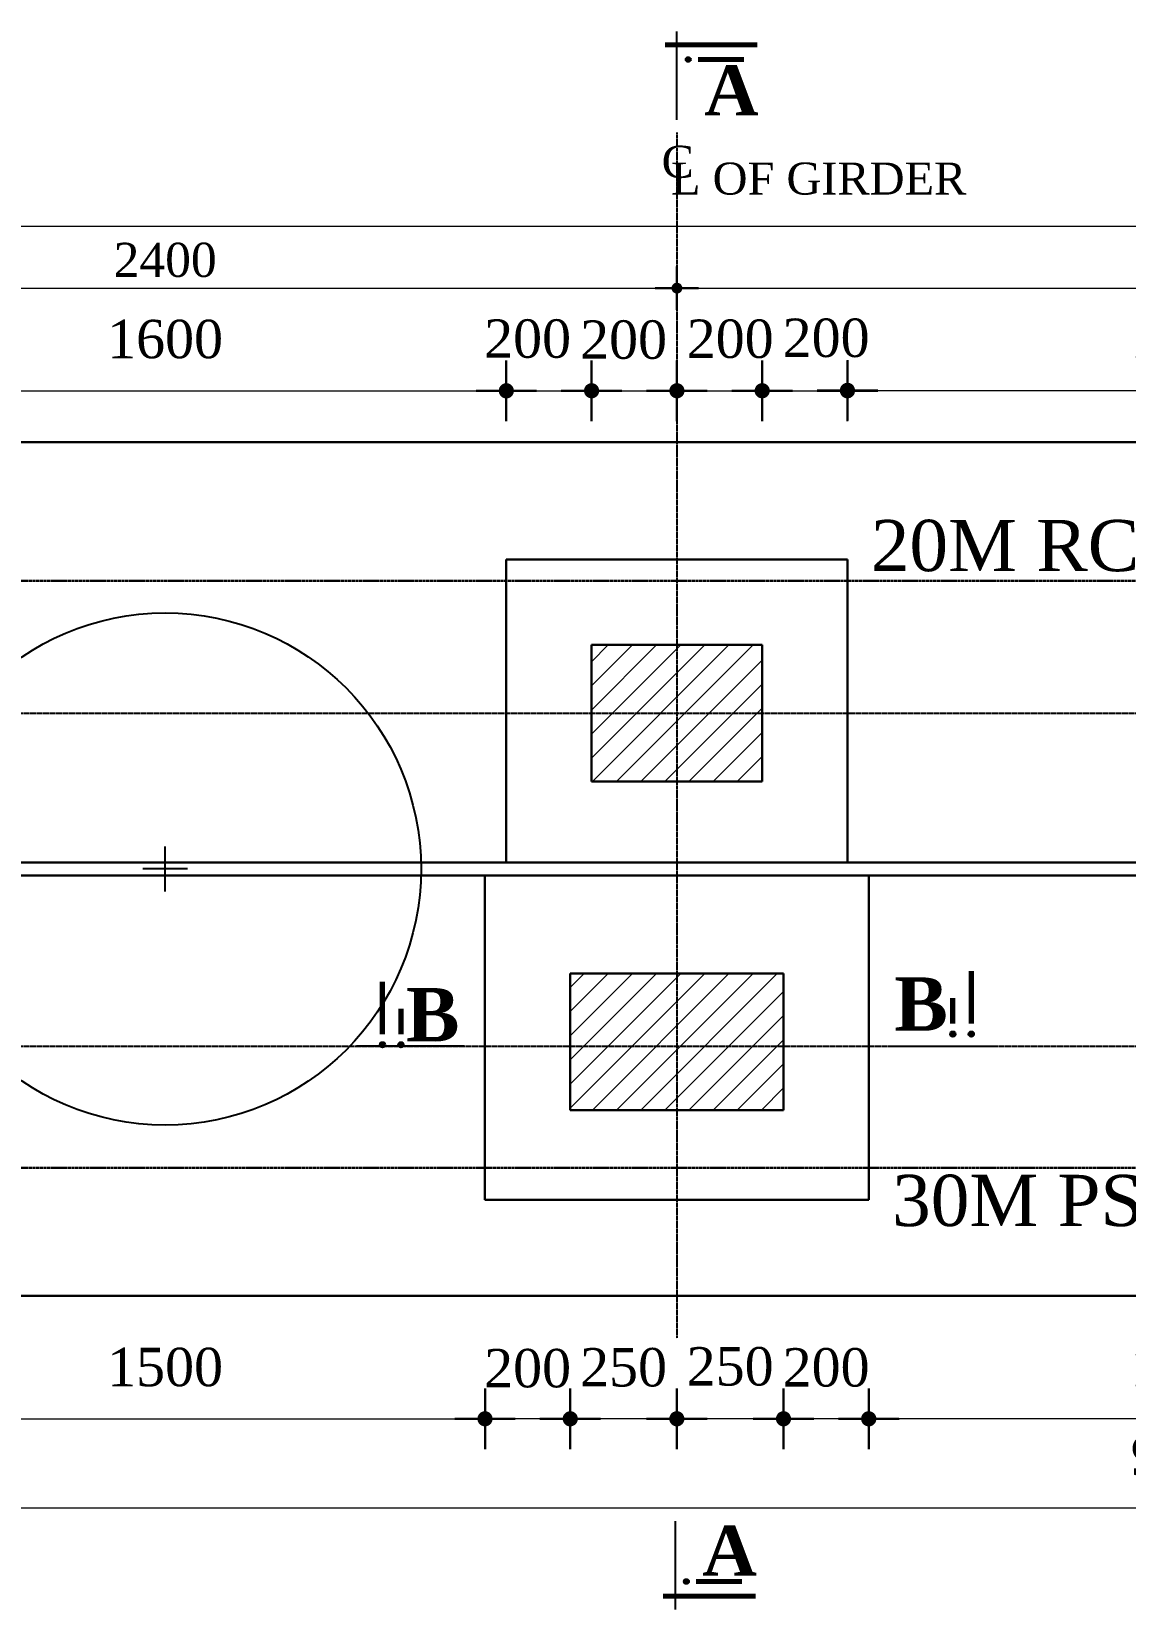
# Model space of a CAD drawing. Header units: millimetres. Extents: x -29779 to 80452, y -13100 to 39577.
# Drawn here: x 4009 to 6574, y 5073 to 8771 of the extents above; entities that cross this region are included whole.
import ezdxf

# ---------------------------------------------------------------- set-up
doc = ezdxf.new("R2010")
doc.units = ezdxf.units.MM
doc.header["$LTSCALE"] = 3
doc.linetypes.add('CENTER', pattern=[50.8, 31.75, -6.35, 6.35, -6.35])
doc.linetypes.add('HIDDEN', pattern=[9.525, 6.35, -3.175])
for name, color, linetype in [('Center Line', 34, 'Continuous'), ('dim', 4, 'Continuous'), ('Pile', 11, 'Continuous'), ('Text', 7, 'Continuous')]:
    doc.layers.add(name, color=color, linetype=linetype)
for name, color, linetype, lineweight in [('Dimision', 4, 'Continuous', 13), ('hatch', 253, 'Continuous', 13), ('Pire Line', 11, 'Continuous', 30)]:
    doc.layers.add(name, color=color, linetype=linetype, lineweight=lineweight)
doc.styles.get("Standard").update_dxf_attribs({"font": 'times.ttf'})
doc.dimstyles.new('Copy of ISO-90', dxfattribs={"dimtxt": 90, "dimasz": 0.7, "dimexe": 1, "dimexo": 60, "dimgap": 75, "dimtad": 1, "dimdec": 0, "dimlfac": -1, "dimzin": 1, "dimdsep": 46, "dimtxsty": 'Standard', "dimblk": 'DIM', "dimcen": 60, "dimclrd": 256, "dimclre": 256, "dimclrt": 256, "dimadec": 0, "dimazin": 0, "dimtfac": 1, "dimtdec": 0, "dimtix": 1, "dimtofl": 0, "dimtmove": 0, "dimatfit": 3, "dimldrblk": 'DOT', "dimfxl": 60, "dimfxlon": 1, "dimtolj": 1, "dimlwd": -1, "dimarcsym": 0})

# ---------------------------------------------------------------- blocks, each defined once
blk = doc.blocks.new('DIM')
at = {"layer": 'dim'}
for p, q in [((0, -101.4), (0, 101.4)), ((-101.4, 0), (101.4, 0))]:
    blk.add_line(p, q, dxfattribs=at)
at = {"layer": 'dim', "const_width": 25.4}
blk.add_lwpolyline([(-12.7, 0, 1), (12.7, 0, 1)], format="xyb", close=True, dxfattribs=at)
blk = doc.blocks.new('*D493')
at = {"layer": 'Defpoints', "color": 0, "linetype": 'Continuous', "ltscale": 0.1, "transparency": 16777216}
for p in [(1822, 5808.4), (11622, 5334.4), (11622, 5311.2)]:
    blk.add_point(p, dxfattribs=at)
at = {"layer": 'Dimision', "lineweight": -2, "ltscale": 0.1, "transparency": 16777216}
for p, q in [((1822, 5312.4), (1822, 5310.2)), ((11622, 5311.2), (11622, 5310.2))]:
    blk.add_line(p, q, dxfattribs=at)
at = {"layer": 'Dimision', "ltscale": 0.1, "transparency": 16777216}
blk.add_line((1822.7, 5311.2), (11621.3, 5311.2), dxfattribs=at)
at = {"layer": 'Dimision', "linetype": 'Continuous', "ltscale": 0.1, "transparency": 16777216, "xscale": 0.7, "yscale": 0.7, "zscale": 0.7, "rotation": 180}
blk.add_blockref('DIM', (1822, 5311.2), dxfattribs=at)
at = {"layer": 'Dimision', "linetype": 'Continuous', "ltscale": 0.1, "transparency": 16777216, "xscale": 0.7, "yscale": 0.7, "zscale": 0.7}
blk.add_blockref('DIM', (11622, 5311.2), dxfattribs=at)
at = {"layer": 'Dimision', "linetype": 'Continuous', "ltscale": 0.1, "transparency": 16777216, "insert": (6722, 5432.1), "char_height": 90, "attachment_point": 5}
blk.add_mtext('\\A1;9800', dxfattribs=at)
blk = doc.blocks.new('_Dot')
at = {"color": 0, "linetype": 'ByBlock', "lineweight": -2}
blk.add_line((-0.5, 0), (-1, 0), dxfattribs=at)
at = {"color": 0, "linetype": 'ByBlock', "const_width": 0.5}
blk.add_lwpolyline([(-0.25, 0, 1), (0.25, 0, 1)], format="xyb", close=True, dxfattribs=at)
blk = doc.blocks.new('*D502')
at = {"layer": 'Defpoints', "color": 0, "linetype": 'Continuous', "ltscale": 0.1, "transparency": 16777216}
for p in [(11623.2, 8315.1), (1823.2, 7977.3), (11623.2, 7977.3)]:
    blk.add_point(p, dxfattribs=at)
at = {"layer": 'Dimision', "linetype": 'Continuous', "lineweight": -2, "ltscale": 0.1, "transparency": 16777216}
for p, q in [((1823.2, 8270.1), (1823.2, 8316.1)), ((11623.2, 8270.1), (11623.2, 8316.1))]:
    blk.add_line(p, q, dxfattribs=at)
at = {"layer": 'Dimision', "linetype": 'Continuous', "ltscale": 0.1, "transparency": 16777216}
blk.add_line((1823.7, 8315.1), (11622.7, 8315.1), dxfattribs=at)
at = {"layer": 'Dimision', "linetype": 'Continuous', "ltscale": 0.1, "transparency": 16777216, "xscale": 0.5, "yscale": 0.5, "zscale": 0.5, "rotation": 180}
blk.add_blockref('DIM', (1823.2, 8315.1), dxfattribs=at)
at = {"layer": 'Dimision', "linetype": 'Continuous', "ltscale": 0.1, "transparency": 16777216, "xscale": 0.5, "yscale": 0.5, "zscale": 0.5}
blk.add_blockref('DIM', (11623.2, 8315.1), dxfattribs=at)
at = {"layer": 'Dimision', "linetype": 'Continuous', "ltscale": 0.1, "transparency": 16777216, "insert": (6723.2, 8380.9), "char_height": 80, "attachment_point": 5}
blk.add_mtext('\\A1;9800', dxfattribs=at)
blk = doc.blocks.new('*D504')
at = {"layer": 'Defpoints', "color": 0, "linetype": 'Continuous', "ltscale": 0.1, "transparency": 16777216}
for p in [(5522, 8169.6), (3122.2, 7808.4), (5522, 7799.9)]:
    blk.add_point(p, dxfattribs=at)
at = {"layer": 'Dimision', "linetype": 'Continuous', "lineweight": -2, "ltscale": 0.1, "transparency": 16777216}
for p, q in [((3122.2, 8124.6), (3122.2, 8170.6)), ((5522, 8124.6), (5522, 8170.6))]:
    blk.add_line(p, q, dxfattribs=at)
at = {"layer": 'Dimision', "linetype": 'Continuous', "ltscale": 0.1, "transparency": 16777216}
blk.add_line((3122.7, 8169.6), (5521.5, 8169.6), dxfattribs=at)
at = {"layer": 'Dimision', "linetype": 'Continuous', "ltscale": 0.1, "transparency": 16777216, "xscale": 0.5, "yscale": 0.5, "zscale": 0.5, "rotation": 180}
blk.add_blockref('DIM', (3122.2, 8169.6), dxfattribs=at)
at = {"layer": 'Dimision', "linetype": 'Continuous', "ltscale": 0.1, "transparency": 16777216, "xscale": 0.5, "yscale": 0.5, "zscale": 0.5}
blk.add_blockref('DIM', (5522, 8169.6), dxfattribs=at)
at = {"layer": 'Dimision', "linetype": 'Continuous', "ltscale": 0.1, "transparency": 16777216, "insert": (4322.1, 8235.3), "char_height": 80, "attachment_point": 5}
blk.add_mtext('\\A1;2400', dxfattribs=at)
blk = doc.blocks.new('*D505')
at = {"layer": 'Defpoints', "color": 0, "linetype": 'Continuous', "ltscale": 0.1, "transparency": 16777216}
for p in [(7922, 8169.6), (7922, 7808.4), (5522, 7799.9)]:
    blk.add_point(p, dxfattribs=at)
at = {"layer": 'Dimision', "linetype": 'Continuous', "lineweight": -2, "ltscale": 0.1, "transparency": 16777216}
for p, q in [((5522, 8124.6), (5522, 8170.6)), ((7922, 8124.6), (7922, 8170.6))]:
    blk.add_line(p, q, dxfattribs=at)
at = {"layer": 'Dimision', "linetype": 'Continuous', "ltscale": 0.1, "transparency": 16777216}
blk.add_line((5522.5, 8169.6), (7921.5, 8169.6), dxfattribs=at)
at = {"layer": 'Dimision', "linetype": 'Continuous', "ltscale": 0.1, "transparency": 16777216, "xscale": 0.5, "yscale": 0.5, "zscale": 0.5, "rotation": 180}
blk.add_blockref('DIM', (5522, 8169.6), dxfattribs=at)
at = {"layer": 'Dimision', "linetype": 'Continuous', "ltscale": 0.1, "transparency": 16777216, "xscale": 0.5, "yscale": 0.5, "zscale": 0.5}
blk.add_blockref('DIM', (7922, 8169.6), dxfattribs=at)
at = {"layer": 'Dimision', "linetype": 'Continuous', "ltscale": 0.1, "transparency": 16777216, "insert": (6722, 8235.3), "char_height": 80, "attachment_point": 5}
blk.add_mtext('\\A1;2400', dxfattribs=at)
blk = doc.blocks.new('*D508')
at = {"layer": 'Defpoints', "color": 0, "linetype": 'Continuous', "ltscale": 0.1, "transparency": 16777216}
for p in [(5122, 7928.9), (3521.8, 7533.4), (5122, 7533.4)]:
    blk.add_point(p, dxfattribs=at)
at = {"layer": 'Dimision', "lineweight": -2, "ltscale": 0.1, "transparency": 16777216}
for p, q in [((3521.8, 7927.7), (3521.8, 7929.9)), ((5122, 7927.7), (5122, 7929.9))]:
    blk.add_line(p, q, dxfattribs=at)
at = {"layer": 'Dimision', "ltscale": 0.1, "transparency": 16777216}
blk.add_line((3522.5, 7928.9), (5121.3, 7928.9), dxfattribs=at)
at = {"layer": 'Dimision', "linetype": 'Continuous', "ltscale": 0.1, "transparency": 16777216, "xscale": 0.7, "yscale": 0.7, "zscale": 0.7, "rotation": 180}
blk.add_blockref('DIM', (3521.8, 7928.9), dxfattribs=at)
at = {"layer": 'Dimision', "linetype": 'Continuous', "ltscale": 0.1, "transparency": 16777216, "xscale": 0.7, "yscale": 0.7, "zscale": 0.7}
blk.add_blockref('DIM', (5122, 7928.9), dxfattribs=at)
at = {"layer": 'Dimision', "linetype": 'Continuous', "ltscale": 0.1, "transparency": 16777216, "insert": (4321.9, 8049.7), "char_height": 90, "attachment_point": 5}
blk.add_mtext('\\A1;1600', dxfattribs=at)
blk = doc.blocks.new('*D509')
at = {"layer": 'Defpoints', "color": 0, "linetype": 'Continuous', "ltscale": 0.1, "transparency": 16777216}
for p in [(7522, 7930.1), (5921.8, 7533.4), (7522, 7533.4)]:
    blk.add_point(p, dxfattribs=at)
at = {"layer": 'Dimision', "lineweight": -2, "ltscale": 0.1, "transparency": 16777216}
for p, q in [((5921.8, 7928.8), (5921.8, 7931.1)), ((7522, 7928.8), (7522, 7931.1))]:
    blk.add_line(p, q, dxfattribs=at)
at = {"layer": 'Dimision', "ltscale": 0.1, "transparency": 16777216}
blk.add_line((5922.5, 7930.1), (7521.3, 7930.1), dxfattribs=at)
at = {"layer": 'Dimision', "linetype": 'Continuous', "ltscale": 0.1, "transparency": 16777216, "xscale": 0.7, "yscale": 0.7, "zscale": 0.7, "rotation": 180}
blk.add_blockref('DIM', (5921.8, 7930.1), dxfattribs=at)
at = {"layer": 'Dimision', "linetype": 'Continuous', "ltscale": 0.1, "transparency": 16777216, "xscale": 0.7, "yscale": 0.7, "zscale": 0.7}
blk.add_blockref('DIM', (7522, 7930.1), dxfattribs=at)
at = {"layer": 'Dimision', "linetype": 'Continuous', "ltscale": 0.1, "transparency": 16777216, "insert": (6721.9, 8050.8), "char_height": 90, "attachment_point": 5}
blk.add_mtext('\\A1;1600', dxfattribs=at)
blk = doc.blocks.new('*D516')
at = {"layer": 'Defpoints', "color": 0, "linetype": 'Continuous', "ltscale": 0.1, "transparency": 16777216}
for p in [(5771.9, 6233.4), (5971.8, 5808.4), (5771.9, 5520)]:
    blk.add_point(p, dxfattribs=at)
at = {"layer": 'Dimision', "lineweight": -2, "ltscale": 0.1, "transparency": 16777216}
for p, q in [((5771.9, 5521.2), (5771.9, 5519)), ((5971.8, 5521.2), (5971.8, 5519))]:
    blk.add_line(p, q, dxfattribs=at)
at = {"layer": 'Dimision', "ltscale": 0.1, "transparency": 16777216}
blk.add_line((5971.1, 5520), (5772.6, 5520), dxfattribs=at)
at = {"layer": 'Dimision', "linetype": 'Continuous', "ltscale": 0.1, "transparency": 16777216, "xscale": 0.7, "yscale": 0.7, "zscale": 0.7, "rotation": 180}
blk.add_blockref('DIM', (5771.9, 5520), dxfattribs=at)
at = {"layer": 'Dimision', "linetype": 'Continuous', "ltscale": 0.1, "transparency": 16777216, "xscale": 0.7, "yscale": 0.7, "zscale": 0.7}
blk.add_blockref('DIM', (5971.8, 5520), dxfattribs=at)
at = {"layer": 'Dimision', "linetype": 'Continuous', "ltscale": 0.1, "transparency": 16777216, "insert": (5871.8, 5639.9), "char_height": 90, "attachment_point": 5}
blk.add_mtext('\\A1;200', dxfattribs=at)
blk = doc.blocks.new('*D517')
at = {"layer": 'Defpoints', "color": 0, "linetype": 'Continuous', "ltscale": 0.1, "transparency": 16777216}
for p in [(5771.9, 6233.4), (5521.8, 5808.4), (5521.8, 5520)]:
    blk.add_point(p, dxfattribs=at)
at = {"layer": 'Dimision', "lineweight": -2, "ltscale": 0.1, "transparency": 16777216}
for p, q in [((5521.8, 5521.2), (5521.8, 5519)), ((5771.9, 5521.2), (5771.9, 5519))]:
    blk.add_line(p, q, dxfattribs=at)
at = {"layer": 'Dimision', "ltscale": 0.1, "transparency": 16777216}
blk.add_line((5771.2, 5520), (5522.5, 5520), dxfattribs=at)
at = {"layer": 'Dimision', "linetype": 'Continuous', "ltscale": 0.1, "transparency": 16777216, "xscale": 0.7, "yscale": 0.7, "zscale": 0.7, "rotation": 180}
blk.add_blockref('DIM', (5521.8, 5520), dxfattribs=at)
at = {"layer": 'Dimision', "linetype": 'Continuous', "ltscale": 0.1, "transparency": 16777216, "xscale": 0.7, "yscale": 0.7, "zscale": 0.7}
blk.add_blockref('DIM', (5771.9, 5520), dxfattribs=at)
at = {"layer": 'Dimision', "linetype": 'Continuous', "ltscale": 0.1, "transparency": 16777216, "insert": (5646.8, 5642.3), "char_height": 90, "attachment_point": 5}
blk.add_mtext('\\A1;250', dxfattribs=at)
blk = doc.blocks.new('*D518')
at = {"layer": 'Defpoints', "color": 0, "linetype": 'Continuous', "ltscale": 0.1, "transparency": 16777216}
for p in [(5271.9, 6233.4), (5521.8, 5808.4), (5271.9, 5520)]:
    blk.add_point(p, dxfattribs=at)
at = {"layer": 'Dimision', "lineweight": -2, "ltscale": 0.1, "transparency": 16777216}
for p, q in [((5271.9, 5521.2), (5271.9, 5519)), ((5521.8, 5521.2), (5521.8, 5519))]:
    blk.add_line(p, q, dxfattribs=at)
at = {"layer": 'Dimision', "ltscale": 0.1, "transparency": 16777216}
blk.add_line((5521.1, 5520), (5272.6, 5520), dxfattribs=at)
at = {"layer": 'Dimision', "linetype": 'Continuous', "ltscale": 0.1, "transparency": 16777216, "xscale": 0.7, "yscale": 0.7, "zscale": 0.7, "rotation": 180}
blk.add_blockref('DIM', (5271.9, 5520), dxfattribs=at)
at = {"layer": 'Dimision', "linetype": 'Continuous', "ltscale": 0.1, "transparency": 16777216, "xscale": 0.7, "yscale": 0.7, "zscale": 0.7}
blk.add_blockref('DIM', (5521.8, 5520), dxfattribs=at)
at = {"layer": 'Dimision', "linetype": 'Continuous', "ltscale": 0.1, "transparency": 16777216, "insert": (5396.8, 5640.1), "char_height": 90, "attachment_point": 5}
blk.add_mtext('\\A1;250', dxfattribs=at)
blk = doc.blocks.new('*D519')
at = {"layer": 'Defpoints', "color": 0, "linetype": 'Continuous', "ltscale": 0.1, "transparency": 16777216}
for p in [(5271.9, 6233.4), (5072, 6033.4), (5072, 5520)]:
    blk.add_point(p, dxfattribs=at)
at = {"layer": 'Dimision', "lineweight": -2, "ltscale": 0.1, "transparency": 16777216}
for p, q in [((5072, 5521.2), (5072, 5519)), ((5271.9, 5521.2), (5271.9, 5519))]:
    blk.add_line(p, q, dxfattribs=at)
at = {"layer": 'Dimision', "ltscale": 0.1, "transparency": 16777216}
blk.add_line((5271.2, 5520), (5072.7, 5520), dxfattribs=at)
at = {"layer": 'Dimision', "linetype": 'Continuous', "ltscale": 0.1, "transparency": 16777216, "xscale": 0.7, "yscale": 0.7, "zscale": 0.7, "rotation": 180}
blk.add_blockref('DIM', (5072, 5520), dxfattribs=at)
at = {"layer": 'Dimision', "linetype": 'Continuous', "ltscale": 0.1, "transparency": 16777216, "xscale": 0.7, "yscale": 0.7, "zscale": 0.7}
blk.add_blockref('DIM', (5271.9, 5520), dxfattribs=at)
at = {"layer": 'Dimision', "linetype": 'Continuous', "ltscale": 0.1, "transparency": 16777216, "insert": (5171.9, 5638), "char_height": 90, "attachment_point": 5}
blk.add_mtext('\\A1;200', dxfattribs=at)
blk = doc.blocks.new('*D520')
at = {"layer": 'Defpoints', "color": 0, "linetype": 'Continuous', "ltscale": 0.1, "transparency": 16777216}
for p in [(5971.6, 6033.4), (7471.8, 6033.4), (5971.6, 5520)]:
    blk.add_point(p, dxfattribs=at)
at = {"layer": 'Dimision', "lineweight": -2, "ltscale": 0.1, "transparency": 16777216}
for p, q in [((5971.6, 5521.2), (5971.6, 5519)), ((7471.8, 5521.2), (7471.8, 5519))]:
    blk.add_line(p, q, dxfattribs=at)
at = {"layer": 'Dimision', "ltscale": 0.1, "transparency": 16777216}
blk.add_line((7471.1, 5520), (5972.3, 5520), dxfattribs=at)
at = {"layer": 'Dimision', "linetype": 'Continuous', "ltscale": 0.1, "transparency": 16777216, "xscale": 0.7, "yscale": 0.7, "zscale": 0.7, "rotation": 180}
blk.add_blockref('DIM', (5971.6, 5520), dxfattribs=at)
at = {"layer": 'Dimision', "linetype": 'Continuous', "ltscale": 0.1, "transparency": 16777216, "xscale": 0.7, "yscale": 0.7, "zscale": 0.7}
blk.add_blockref('DIM', (7471.8, 5520), dxfattribs=at)
at = {"layer": 'Dimision', "linetype": 'Continuous', "ltscale": 0.1, "transparency": 16777216, "insert": (6721.7, 5640.7), "char_height": 90, "attachment_point": 5}
blk.add_mtext('\\A1;1500', dxfattribs=at)
blk = doc.blocks.new('*D889')
at = {"layer": 'Defpoints', "color": 0, "linetype": 'Continuous', "ltscale": 0.1, "transparency": 16777216}
for p in [(5321.9, 7929.1), (5122, 7580.6), (5321.9, 7215.6)]:
    blk.add_point(p, dxfattribs=at)
at = {"layer": 'Dimision', "lineweight": -2, "ltscale": 0.1, "transparency": 16777216}
for p, q in [((5122, 7927.8), (5122, 7930.1)), ((5321.9, 7927.8), (5321.9, 7930.1))]:
    blk.add_line(p, q, dxfattribs=at)
at = {"layer": 'Dimision', "ltscale": 0.1, "transparency": 16777216}
blk.add_line((5122.7, 7929.1), (5321.2, 7929.1), dxfattribs=at)
at = {"layer": 'Dimision', "linetype": 'Continuous', "ltscale": 0.1, "transparency": 16777216, "xscale": 0.7, "yscale": 0.7, "zscale": 0.7, "rotation": 180}
blk.add_blockref('DIM', (5122, 7929.1), dxfattribs=at)
at = {"layer": 'Dimision', "linetype": 'Continuous', "ltscale": 0.1, "transparency": 16777216, "xscale": 0.7, "yscale": 0.7, "zscale": 0.7}
blk.add_blockref('DIM', (5321.9, 7929.1), dxfattribs=at)
at = {"layer": 'Dimision', "linetype": 'Continuous', "ltscale": 0.1, "transparency": 16777216, "insert": (5171.9, 8050.7), "char_height": 90, "attachment_point": 5}
blk.add_mtext('\\A1;200', dxfattribs=at)
blk = doc.blocks.new('*D890')
at = {"layer": 'Defpoints', "color": 0, "linetype": 'Continuous', "ltscale": 0.1, "transparency": 16777216}
for p in [(5522, 7929.1), (5522, 7580.6), (5321.9, 7215.6)]:
    blk.add_point(p, dxfattribs=at)
at = {"layer": 'Dimision', "lineweight": -2, "ltscale": 0.1, "transparency": 16777216}
for p, q in [((5321.9, 7927.8), (5321.9, 7930.1)), ((5522, 7927.8), (5522, 7930.1))]:
    blk.add_line(p, q, dxfattribs=at)
at = {"layer": 'Dimision', "ltscale": 0.1, "transparency": 16777216}
blk.add_line((5322.6, 7929.1), (5521.3, 7929.1), dxfattribs=at)
at = {"layer": 'Dimision', "linetype": 'Continuous', "ltscale": 0.1, "transparency": 16777216, "xscale": 0.7, "yscale": 0.7, "zscale": 0.7, "rotation": 180}
blk.add_blockref('DIM', (5321.9, 7929.1), dxfattribs=at)
at = {"layer": 'Dimision', "linetype": 'Continuous', "ltscale": 0.1, "transparency": 16777216, "xscale": 0.7, "yscale": 0.7, "zscale": 0.7}
blk.add_blockref('DIM', (5522, 7929.1), dxfattribs=at)
at = {"layer": 'Dimision', "linetype": 'Continuous', "ltscale": 0.1, "transparency": 16777216, "insert": (5396.9, 8048.3), "char_height": 90, "attachment_point": 5}
blk.add_mtext('\\A1;200', dxfattribs=at)
blk = doc.blocks.new('*D891')
at = {"layer": 'Defpoints', "color": 0, "linetype": 'Continuous', "ltscale": 0.1, "transparency": 16777216}
for p in [(5721.9, 7929.1), (5522, 7580.6), (5721.9, 7215.6)]:
    blk.add_point(p, dxfattribs=at)
at = {"layer": 'Dimision', "lineweight": -2, "ltscale": 0.1, "transparency": 16777216}
for p, q in [((5522, 7927.8), (5522, 7930.1)), ((5721.9, 7927.8), (5721.9, 7930.1))]:
    blk.add_line(p, q, dxfattribs=at)
at = {"layer": 'Dimision', "ltscale": 0.1, "transparency": 16777216}
blk.add_line((5522.7, 7929.1), (5721.2, 7929.1), dxfattribs=at)
at = {"layer": 'Dimision', "linetype": 'Continuous', "ltscale": 0.1, "transparency": 16777216, "xscale": 0.7, "yscale": 0.7, "zscale": 0.7, "rotation": 180}
blk.add_blockref('DIM', (5522, 7929.1), dxfattribs=at)
at = {"layer": 'Dimision', "linetype": 'Continuous', "ltscale": 0.1, "transparency": 16777216, "xscale": 0.7, "yscale": 0.7, "zscale": 0.7}
blk.add_blockref('DIM', (5721.9, 7929.1), dxfattribs=at)
at = {"layer": 'Dimision', "linetype": 'Continuous', "ltscale": 0.1, "transparency": 16777216, "insert": (5646.9, 8050.4), "char_height": 90, "attachment_point": 5}
blk.add_mtext('\\A1;200', dxfattribs=at)
blk = doc.blocks.new('*D892')
at = {"layer": 'Defpoints', "color": 0, "linetype": 'Continuous', "ltscale": 0.1, "transparency": 16777216}
for p in [(5921.8, 7929.1), (5921.8, 7465.6), (5721.9, 7215.6)]:
    blk.add_point(p, dxfattribs=at)
at = {"layer": 'Dimision', "lineweight": -2, "ltscale": 0.1, "transparency": 16777216}
for p, q in [((5721.9, 7927.8), (5721.9, 7930.1)), ((5921.8, 7927.8), (5921.8, 7930.1))]:
    blk.add_line(p, q, dxfattribs=at)
at = {"layer": 'Dimision', "ltscale": 0.1, "transparency": 16777216}
blk.add_line((5722.6, 7929.1), (5921.1, 7929.1), dxfattribs=at)
at = {"layer": 'Dimision', "linetype": 'Continuous', "ltscale": 0.1, "transparency": 16777216, "xscale": 0.7, "yscale": 0.7, "zscale": 0.7, "rotation": 180}
blk.add_blockref('DIM', (5721.9, 7929.1), dxfattribs=at)
at = {"layer": 'Dimision', "linetype": 'Continuous', "ltscale": 0.1, "transparency": 16777216, "xscale": 0.7, "yscale": 0.7, "zscale": 0.7}
blk.add_blockref('DIM', (5921.8, 7929.1), dxfattribs=at)
at = {"layer": 'Dimision', "linetype": 'Continuous', "ltscale": 0.1, "transparency": 16777216, "insert": (5871.8, 8052.6), "char_height": 90, "attachment_point": 5}
blk.add_mtext('\\A1;200', dxfattribs=at)
blk = doc.blocks.new('*D912')
at = {"layer": 'Defpoints', "color": 0, "linetype": 'Continuous', "ltscale": 0.1, "transparency": 16777216}
for p in [(3571.8, 6033.4), (5072, 5520), (5072, 5449)]:
    blk.add_point(p, dxfattribs=at)
at = {"layer": 'Dimision', "lineweight": -2, "ltscale": 0.1, "transparency": 16777216}
for p, q in [((3571.8, 5521.2), (3571.8, 5519)), ((5072, 5518.7), (5072, 5521))]:
    blk.add_line(p, q, dxfattribs=at)
at = {"layer": 'Dimision', "ltscale": 0.1, "transparency": 16777216}
blk.add_line((3572.5, 5520), (5071.3, 5520), dxfattribs=at)
at = {"layer": 'Dimision', "linetype": 'Continuous', "ltscale": 0.1, "transparency": 16777216, "xscale": 0.7, "yscale": 0.7, "zscale": 0.7, "rotation": 180}
blk.add_blockref('DIM', (3571.8, 5520), dxfattribs=at)
at = {"layer": 'Dimision', "linetype": 'Continuous', "ltscale": 0.1, "transparency": 16777216, "xscale": 0.7, "yscale": 0.7, "zscale": 0.7}
blk.add_blockref('DIM', (5072, 5520), dxfattribs=at)
at = {"layer": 'Dimision', "linetype": 'Continuous', "ltscale": 0.1, "transparency": 16777216, "insert": (4321.9, 5640.7), "char_height": 90, "attachment_point": 5}
blk.add_mtext('\\A1;1500', dxfattribs=at)

msp = doc.modelspace()

# ---------------------------------------------------------------- hatches: boundary and pattern name
at = {"layer": 'hatch', "ltscale": 10}
h = msp.add_hatch(dxfattribs=at)
h.set_pattern_fill('_USER', color=256, scale=40, angle=45, style=0, pattern_type=0)
h.set_pattern_definition([(45, (398778.763, -106046.564), (-28.2842712, 28.2842712), [])])
h.paths.add_polyline_path([(5721.88, 7013.41), (5721.88, 7333.41), (5321.88, 7333.41), (5321.88, 7013.41)])
h = msp.add_hatch(dxfattribs=at)
h.set_pattern_fill('_USER', color=256, scale=40, angle=45, style=0, pattern_type=0)
h.set_pattern_definition([(45, (398778.763, -106816.564), (-28.2842712, 28.2842712), [])])
h.paths.add_polyline_path([(5771.88, 6243.41), (5771.88, 6563.41), (5271.88, 6563.41), (5271.88, 6243.41)])
at = {"layer": 'Text', "linetype": 'Continuous', "ltscale": 0.1}
for points in [[(5548.45, 8711.23, -1), (5548.45, 8699.53, -1)], [(4825.39, 6396.65, -1), (4837.87, 6396.65, -1)], [(4868.63, 6396.65, -1), (4881.11, 6396.65, -1)], [(6175.12, 6421.65, 1), (6162.64, 6421.65, 1)], [(6218.37, 6421.65, 1), (6205.89, 6421.65, 1)], [(5544.25, 5132.87, 1), (5544.25, 5144.57, 1)]]:
    msp.add_hatch(color=256, dxfattribs=at).paths.add_polyline_path(points)

# ---------------------------------------------------------------- linework, layer by layer
at = {"layer": 'Center Line'}
for p, q in [((4321.97, 6755.91), (4321.97, 6860.91)), ((4374.47, 6808.41), (4269.47, 6808.41))]:
    msp.add_line(p, q, dxfattribs=at)
at = {"layer": 'Center Line', "linetype": 'CENTER', "ltscale": 0.05}
for points in [[(5521.97, 8534.17), (5521.97, 5708.77)], [(1148.15, 7173.41), (11621.97, 7173.41)], [(1148.15, 6393.41), (11621.97, 6393.41)]]:
    msp.add_lwpolyline(points, dxfattribs=at)
at = {"layer": 'Pile', "ltscale": 3}
msp.add_circle((4321.97, 6808.41), 600, dxfattribs=at)
at = {"layer": 'Pire Line', "ltscale": 5}
for p, q in [((1821.97, 7808.41), (11621.97, 7808.41)), ((5121.97, 7533.41), (5921.78, 7533.41)), ((5121.97, 7533.41), (5121.97, 6823.41)), ((5921.78, 7533.41), (5921.78, 6823.41)), ((5321.88, 7013.41), (5321.88, 7333.41)), ((5321.88, 7333.41), (5721.88, 7333.41)), ((5721.88, 7013.41), (5721.88, 7333.41)), ((5321.88, 7013.41), (5721.88, 7013.41)), ((5071.97, 6793.41), (5071.97, 6033.41)), ((5971.78, 6793.41), (5971.78, 6033.41)), ((5271.88, 6243.41), (5271.88, 6563.41)), ((5271.88, 6563.41), (5771.88, 6563.41)), ((5771.88, 6243.41), (5771.88, 6563.41)), ((5271.88, 6243.41), (5771.88, 6243.41)), ((5071.97, 6033.41), (5971.78, 6033.41)), ((11621.97, 5808.41), (1821.97, 5808.41))]:
    msp.add_line(p, q, dxfattribs=at)
at = {"layer": 'Pire Line', "linetype": 'HIDDEN', "ltscale": 0.1}
for p, q in [((2121.97, 7483.41), (11321.97, 7483.41)), ((2121.97, 6108.41), (11321.97, 6108.41))]:
    msp.add_line(p, q, dxfattribs=at)
at = {"layer": 'Pire Line', "ltscale": 5}
for points in [[(1821.97, 6823.41), (11621.97, 6823.41)], [(1821.97, 6793.41), (11621.97, 6793.41)]]:
    msp.add_lwpolyline(points, dxfattribs=at)
at = {"layer": 'Text', "linetype": 'Continuous', "ltscale": 3}
for p, q in [((5521.97, 8564.34), (5521.97, 8770.87)), ((5023.14, 6393.41), (4770.77, 6393.41)), ((6020.62, 6393.41), (6272.98, 6393.41)), ((5517.78, 5279.76), (5517.78, 5073.24))]:
    msp.add_line(p, q, dxfattribs=at)
for points, const_width in [([(5710.78, 8739.51), (5493.66, 8739.51)], 11.7), ([(5571.1, 8705.38), (5679.09, 8705.38)], 11.7), ([(4831.63, 6420.81), (4831.63, 6544)], 12.48), ([(6212.13, 6445.81), (6212.13, 6569)], 12.48), ([(6168.88, 6445.81), (6168.88, 6505.78)], 12.48), ([(4874.87, 6420.81), (4874.87, 6480.78)], 12.48), ([(5566.9, 5138.72), (5674.89, 5138.72)], 11.7), ([(5706.58, 5104.6), (5489.47, 5104.6)], 11.7)]:
    msp.add_lwpolyline(points, dxfattribs=dict(at, const_width=const_width))
at = {"layer": 'Text', "linetype": 'Continuous', "ltscale": 0.1}
for centre, radius in [((5548.45, 8705.38), 5.85), ((4831.63, 6396.65), 6.24), ((4874.87, 6396.65), 6.24), ((6168.88, 6421.65), 6.24), ((6212.13, 6421.65), 6.24), ((5544.25, 5138.72), 5.85)]:
    msp.add_circle(centre, radius, dxfattribs=at)

# ---------------------------------------------------------------- texts
at = {"layer": 'Text'}
for s, insert, char_height, width, attachment_point in [('{\\fTimes New Roman|b1|i0|c0|p18;A}', (5585.91, 8691.47), 117, 221.501, 1), ('{\\fTimes New Roman|b1|i0|c0|p18;B}', (6157.26, 6554.51), 124.8, 236.2677, 3), ('{\\fTimes New Roman|b1|i0|c0|p18;B}', (4886.5, 6529.51), 124.8, 236.2677, 1), ('{\\fTimes New Roman|b1|i0|c0|p18;A}', (5581.72, 5152.63), 117, 221.501, 7)]:
    msp.add_mtext(s, dxfattribs=dict(at, insert=insert, char_height=char_height, width=width, attachment_point=attachment_point))
at = {"layer": 'Text', "ltscale": 10, "width": 8235.4588, "attachment_point": 1}
for s, insert, char_height in [('C', (5486.09, 8503.26), 75), ('L OF GIRDER', (5508.19, 8463.92), 75), ('20M RCC GIRDER', (5976.57, 7626.46), 120), ('30M PSC GIRDER', (6026.57, 6091.74), 120)]:
    msp.add_mtext(s, dxfattribs=dict(at, insert=insert, char_height=char_height))

# ---------------------------------------------------------------- dimensions: what is measured, and where the dimension line sits
at = {"layer": 'Dimision', "linetype": 'Continuous', "ltscale": 0.1}
for base, p1, p2, override, picture, middle in [((11623.18, 8315.08), (1823.18, 7977.33), (11623.18, 7977.33), {"dimtxt": 80, "dimasz": 0.5, "dimgap": 25, "dimtmove": 1, "dimfxl": 45}, '*D502', (6723.18, 8380.88)), ((5521.97, 8169.64), (3122.19, 7808.41), (5521.97, 7799.95), {"dimtxt": 80, "dimasz": 0.5, "dimgap": 25, "dimtmove": 1, "dimfxl": 45}, '*D504', (4322.08, 8235.33)), ((7921.97, 8169.64), (5521.97, 7799.95), (7921.97, 7808.41), {"dimtxt": 80, "dimasz": 0.5, "dimgap": 25, "dimtmove": 1, "dimfxl": 45}, '*D505', (6721.97, 8235.33)), ((5121.97, 7928.94), (3521.78, 7533.41), (5121.97, 7533.41), {"dimtmove": 1, "dimfxl": 1.25}, '*D508', (4321.88, 8049.72)), ((7521.97, 7930.07), (5921.78, 7533.41), (7521.97, 7533.41), {"dimtmove": 1, "dimfxl": 1.25}, '*D509', (6721.88, 8050.85)), ((5071.97, 5519.96), (3571.78, 6033.41), (5071.97, 5448.98), {"dimtmove": 1, "dimfxl": 1.25}, '*D912', (4321.88, 5640.74)), ((11621.97, 5311.17), (1821.97, 5808.41), (11621.97, 5334.42), {"dimfxl": 1.25}, '*D493', (6721.97, 5432.08))]:
    dim = msp.add_linear_dim(base=base, p1=p1, p2=p2, dimstyle='Copy of ISO-90', override=override, dxfattribs=at)
    dim.commit()
    dim.dimension.update_dxf_attribs({"geometry": picture, "text_midpoint": middle})
for base, p1, p2, picture, middle in [((5321.88, 7929.07), (5121.97, 7580.61), (5321.88, 7215.61), '*D889', (5171.93, 7929.92)), ((5521.97, 7929.07), (5321.88, 7215.61), (5521.97, 7580.61), '*D890', (5396.93, 7927.48)), ((5721.88, 7929.07), (5521.97, 7580.61), (5721.88, 7215.61), '*D891', (5646.93, 7929.66)), ((5921.78, 7929.07), (5721.88, 7215.61), (5921.78, 7465.61), '*D892', (5871.83, 7931.84))]:
    dim = msp.add_linear_dim(base=base, p1=p1, p2=p2, dimstyle='Copy of ISO-90', override={"dimtmove": 1, "dimfxl": 1.25}, dxfattribs=at)
    dim.commit()
    dim.dimension.update_dxf_attribs({"geometry": picture, "text_midpoint": middle, "dimtype": 160})
for base, p1, p2, picture, middle in [((5071.97, 5519.96), (5271.88, 6233.41), (5071.97, 6033.41), '*D519', (5171.93, 5517.19)), ((5271.88, 5519.96), (5521.78, 5808.41), (5271.88, 6233.41), '*D518', (5396.83, 5519.37)), ((5521.78, 5519.96), (5771.88, 6233.41), (5521.78, 5808.41), '*D517', (5646.83, 5521.55)), ((5771.88, 5519.96), (5971.78, 5808.41), (5771.88, 6233.41), '*D516', (5871.83, 5519.11))]:
    dim = msp.add_linear_dim(base=base, p1=p1, p2=p2, angle=180, dimstyle='Copy of ISO-90', override={"dimtmove": 1, "dimfxl": 1.25}, dxfattribs=at)
    dim.commit()
    dim.dimension.update_dxf_attribs({"geometry": picture, "text_midpoint": middle, "dimtype": 160})
dim = msp.add_linear_dim(base=(5971.6, 5519.96), p1=(7471.78, 6033.41), p2=(5971.6, 6033.41), angle=180, dimstyle='Copy of ISO-90', override={"dimtmove": 1, "dimfxl": 1.25}, dxfattribs=at)
dim.commit()
dim.dimension.update_dxf_attribs({"geometry": '*D520', "text_midpoint": (6721.69, 5640.74)})

doc.saveas('drawing.dxf')
